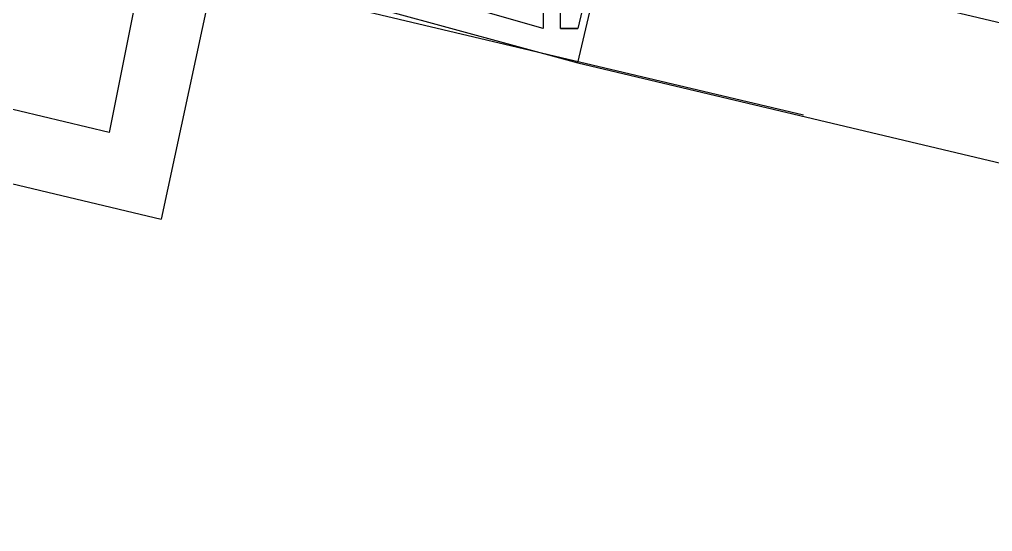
# Model space of a CAD drawing. Header units: feet. Extents: x -84 to 198, y -22 to 181.
# Drawn here: x 127.318 to 128.065, y 123.978 to 124.371 of the extents above; entities that cross this region are included whole.
import ezdxf

# ---------------------------------------------------------------- set-up
doc = ezdxf.new("R2010")
doc.units = ezdxf.units.FT
doc.layers.add('A-LINEA', color=7, linetype='CONTINUOUS')

msp = doc.modelspace()

# ---------------------------------------------------------------- linework, layer by layer
at = {"layer": 'A-LINEA'}
for p, q in [((127.3867, 124.2844), (123.8533, 125.1244)), ((123.7867, 125.0844), (127.4267, 124.2178)), ((127.8533, 124.8044), (127.7467, 124.3644)), ((127.8533, 124.8044), (127.7467, 124.3644)), ((127.8533, 124.8044), (127.7467, 124.3644)), ((127.4133, 124.4178), (127.3867, 124.2844)), ((127.92, 124.2978), (127.4133, 124.4178)), ((127.4667, 124.4044), (127.4267, 124.2178)), ((129.5467, 124.0178), (127.92, 124.4044)), ((127.72, 124.3644), (127.72, 124.3644)), ((127.72, 124.3644), (127.72, 124.3644)), ((127.72, 124.3644), (127.72, 124.3644)), ((127.7333, 124.3644), (127.7333, 124.3644)), ((127.7333, 124.3644), (127.7333, 124.3644)), ((127.7333, 124.3644), (127.7333, 124.3644)), ((127.7333, 124.3644), (127.7333, 124.3644)), ((127.7333, 124.3644), (127.7333, 124.3644)), ((127.7333, 124.3644), (127.7333, 124.3644)), ((127.7333, 124.3644), (127.7333, 124.3644)), ((127.7333, 124.3644), (127.7333, 124.3644)), ((127.7333, 124.3644), (127.7333, 124.3644)), ((127.7467, 124.3644), (127.7467, 124.3644)), ((127.7467, 124.3644), (127.7467, 124.3644)), ((127.7467, 124.3644), (127.7467, 124.3644)), ((127.7467, 124.3378), (127.7467, 124.3378)), ((127.7467, 124.3378), (127.7467, 124.3378)), ((127.7467, 124.3378), (134.16, 122.8178)), ((127.7467, 124.3378), (127.7467, 124.3378))]:
    msp.add_line(p, q, dxfattribs=at)
for points in [[(127.72, 124.3778), (127.72, 124.3644), (127.6267, 124.3911), (127.64, 124.3778), (127.6267, 124.3778), (127.6, 124.3911), (127.6133, 124.3911), (127.6, 124.3911), (127.6, 124.3778), (127.7467, 124.3378), (127.9067, 125.0178), (127.9067, 125.0044)], [(127.72, 124.3778), (127.72, 124.3644), (127.6267, 124.3911), (127.64, 124.3778), (127.6267, 124.3778), (127.6, 124.3911), (127.6133, 124.3911), (127.6, 124.3911), (127.6, 124.3778), (127.7467, 124.3378), (127.9067, 125.0178), (127.9067, 125.0044)], [(127.72, 124.3778), (127.72, 124.3644), (127.6267, 124.3911), (127.64, 124.3778), (127.6267, 124.3778), (127.6, 124.3911), (127.6133, 124.3911), (127.6, 124.3911), (127.6, 124.3778), (127.7467, 124.3378), (127.9067, 125.0178), (127.9067, 125.0044)], [(127.7333, 124.3644), (127.7467, 124.3644), (127.7333, 124.3644), (127.7333, 124.3911), (127.64, 124.4178), (127.64, 124.4044), (127.6267, 124.4178), (127.72, 124.4044), (127.84, 124.8978), (127.7467, 124.9244), (127.7467, 124.9244), (127.76, 124.9244), (127.84, 124.9111), (127.8667, 124.8978), (127.84, 124.9111), (127.56, 124.9778)], [(127.7333, 124.3644), (127.7467, 124.3644), (127.7333, 124.3644), (127.7333, 124.3911), (127.64, 124.4178), (127.64, 124.4044), (127.6267, 124.4178), (127.72, 124.4044), (127.84, 124.8978), (127.7467, 124.9244), (127.7467, 124.9244), (127.76, 124.9244), (127.84, 124.9111), (127.8667, 124.8978), (127.84, 124.9111), (127.56, 124.9778)], [(127.7333, 124.3644), (127.7467, 124.3644), (127.7333, 124.3644), (127.7333, 124.3911), (127.64, 124.4178), (127.64, 124.4044), (127.6267, 124.4178), (127.72, 124.4044), (127.84, 124.8978), (127.7467, 124.9244), (127.7467, 124.9244), (127.76, 124.9244), (127.84, 124.9111), (127.8667, 124.8978), (127.84, 124.9111), (127.56, 124.9778)], [(127.7467, 124.3644), (127.7333, 124.3644), (127.7333, 124.3778), (127.72, 124.3911)], [(127.7467, 124.3644), (127.7333, 124.3644), (127.7333, 124.3778), (127.72, 124.3911)], [(127.7467, 124.3644), (127.7333, 124.3644), (127.7333, 124.3778), (127.72, 124.3911)]]:
    msp.add_lwpolyline(points, dxfattribs=at)

doc.saveas('drawing.dxf')
